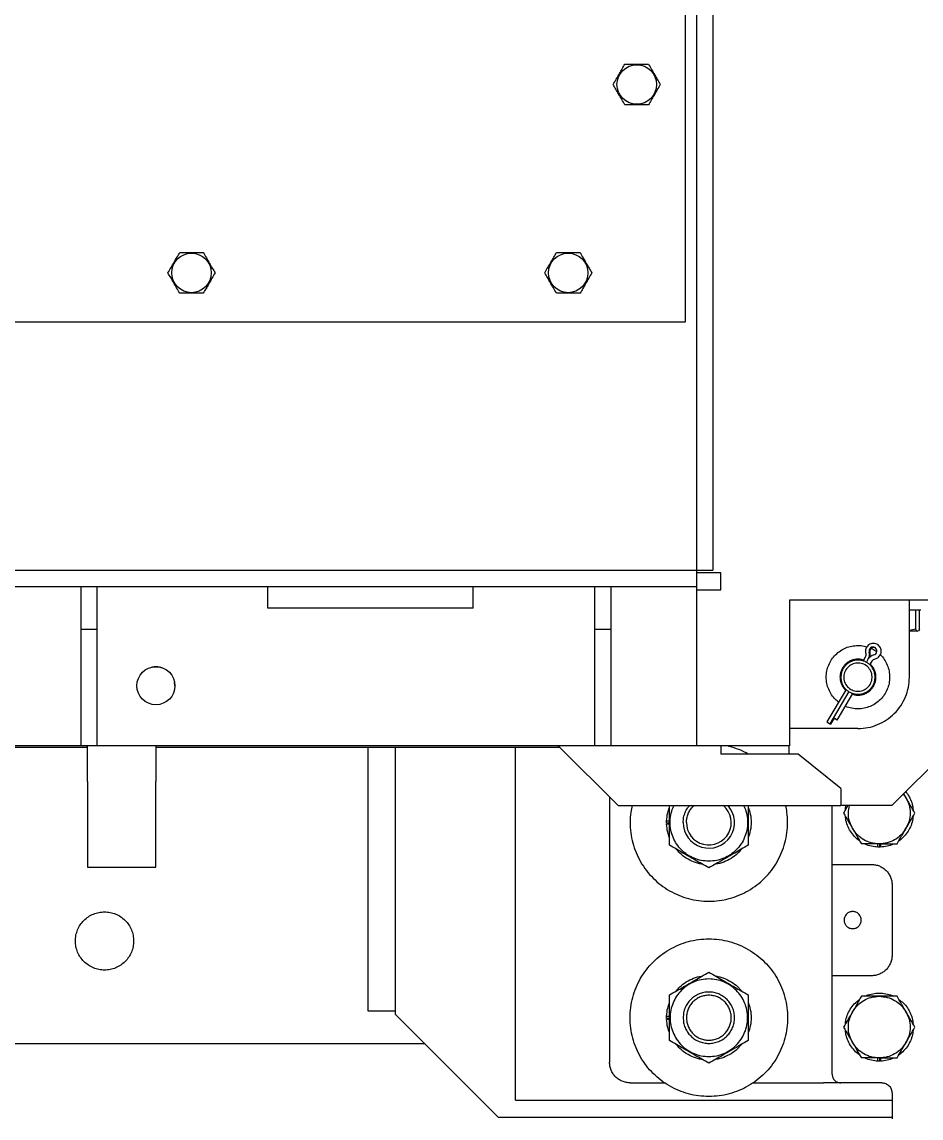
# Model space of a CAD drawing. Header units: millimetres. Extents: x 1293 to 41893, y 1011 to 26911.
# Drawn here: x 11011.6 to 11361.6, y 13901.4 to 14328.1 of the extents above; entities that cross this region are included whole.
import ezdxf

# ---------------------------------------------------------------- set-up
doc = ezdxf.new("R2010")
doc.units = ezdxf.units.MM
doc.header["$LTSCALE"] = 50
doc.layers.add('MAQUINAS', color=11, linetype='Continuous')

msp = doc.modelspace()

# ---------------------------------------------------------------- linework, layer by layer
at = {"color": 7, "linetype": 'Continuous', "lineweight": 25}
for p, q in [((11274.2568163, 15161.0592064), (11274.2568163, 14046.3592064)), ((11280.6068163, 15092.7092064), (11280.6068163, 14114.7092064)), ((11269.923483, 14211.3758731), (11269.923483, 14996.0425398)), ((10885.2568163, 14211.3758731), (11269.923483, 14211.3758731)), ((10510.923483, 14114.7092064), (11280.6068163, 14114.7092064)), ((10510.5315994, 14108.3592064), (11274.2568163, 14108.3592064)), ((11034.573483, 14046.3592064), (11034.573483, 14108.3592064)), ((11040.923483, 14046.3592064), (11040.923483, 14108.3592064)), ((11107.273483, 14099.8925398), (11107.273483, 14108.3592064)), ((11187.273483, 14099.8925398), (11187.273483, 14108.3592064)), ((11234.573483, 14046.3592064), (11234.573483, 14108.3592064)), ((11240.923483, 14046.3592064), (11240.923483, 14108.3592064)), ((11187.273483, 14099.8925398), (11107.273483, 14099.8925398)), ((11034.573483, 14091.6925398), (11040.923483, 14091.6925398)), ((11234.573483, 14091.6925398), (11240.923483, 14091.6925398)), ((11274.2568163, 14046.3592064), (10787.3768163, 14046.3592064))]:
    msp.add_line(p, q, dxfattribs=at)
for centre, radius in [((11250.923483, 14303.7092064), 7.6922355), ((11077.5901497, 14230.3758731), 7.6922355), ((11224.2568163, 14230.3758731), 7.6922355), ((11063.7268163, 14069.6925398), 7.4083333)]:
    msp.add_circle(centre, radius, dxfattribs=at)
for points, knots in [([(11241.7580475, 14303.7092064), (11242.1557989, 14304.3981322), (11242.9599272, 14305.7909232), (11244.1513422, 14307.8545144), (11245.290247, 14309.8271554), (11245.9884599, 14311.0364956), (11246.3407652, 14311.6467064)], [0, 0, 0, 0, 0.26460741893, 0.53495290009, 0.765345785, 1, 1, 1, 1]), ([(11246.3407652, 14311.6467064), (11247.4413417, 14311.6467064), (11249.2950524, 14311.6467064), (11252.007834, 14311.6467064), (11253.9607522, 14311.6467064), (11255.1162426, 14311.6467064), (11255.5062008, 14311.6467064)], [0, 0, 0, 0, 0.36429153448, 0.61357941431, 0.86958966661, 1, 1, 1, 1]), ([(11255.5062008, 14311.6467064), (11255.9039522, 14310.9577807), (11256.7080805, 14309.5649897), (11257.8994954, 14307.5013985), (11259.0384002, 14305.5287575), (11259.7366131, 14304.3194173), (11260.0889185, 14303.7092064)], [0, 0, 0, 0, 0.26460741893, 0.53495290009, 0.765345785, 1, 1, 1, 1]), ([(11246.3407652, 14295.7717064), (11245.9430138, 14296.4606322), (11245.1388855, 14297.8534232), (11243.9474706, 14299.9170144), (11242.8085658, 14301.8896554), (11242.1103529, 14303.0989956), (11241.7580475, 14303.7092064)], [0, 0, 0, 0, 0.26460741893, 0.53495290009, 0.765345785, 1, 1, 1, 1]), ([(11260.0889185, 14303.7092064), (11259.6911671, 14303.0202807), (11258.8870388, 14301.6274897), (11257.6956238, 14299.5638985), (11256.556719, 14297.5912575), (11255.8585061, 14296.3819173), (11255.5062008, 14295.7717064)], [0, 0, 0, 0, 0.2646074189, 0.5349529001, 0.765345785, 1, 1, 1, 1]), ([(11255.5062008, 14295.7717064), (11255.1162362, 14295.7717064), (11253.9799059, 14295.7717064), (11252.0281012, 14295.7717064), (11249.3144084, 14295.7717064), (11247.4413387, 14295.7717064), (11246.3407652, 14295.7717064)], [0, 0, 0, 0, 0.1304108673, 0.3800085011, 0.635706974, 1, 1, 1, 1]), ([(11068.4247141, 14230.3758731), (11068.8224656, 14231.0647989), (11069.6265939, 14232.4575899), (11070.8180088, 14234.5211811), (11071.9569136, 14236.4938221), (11072.6551265, 14237.7031623), (11073.0074319, 14238.3133731)], [0, 0, 0, 0, 0.2646074189, 0.5349529001, 0.765345785, 1, 1, 1, 1]), ([(11073.0074319, 14238.3133731), (11074.1080084, 14238.3133731), (11075.961719, 14238.3133731), (11078.6745007, 14238.3133731), (11080.6274189, 14238.3133731), (11081.7829092, 14238.3133731), (11082.1728674, 14238.3133731)], [0, 0, 0, 0, 0.3642915345, 0.6135794143, 0.8695896666, 1, 1, 1, 1]), ([(11082.1728674, 14238.3133731), (11082.5706189, 14237.6244474), (11083.3747471, 14236.2316564), (11084.5661621, 14234.1680651), (11085.7050669, 14232.1954241), (11086.4032798, 14230.9860839), (11086.7555852, 14230.3758731)], [0, 0, 0, 0, 0.2646074189, 0.5349529001, 0.765345785, 1, 1, 1, 1]), ([(11215.0913808, 14230.3758731), (11215.4891323, 14231.0647989), (11216.2932605, 14232.4575899), (11217.4846755, 14234.5211811), (11218.6235803, 14236.4938221), (11219.3217932, 14237.7031623), (11219.6740986, 14238.3133731)], [0, 0, 0, 0, 0.26460741893, 0.53495290009, 0.765345785, 1, 1, 1, 1]), ([(11219.6740986, 14238.3133731), (11220.7746751, 14238.3133731), (11222.6283857, 14238.3133731), (11225.3411673, 14238.3133731), (11227.2940856, 14238.3133731), (11228.4495759, 14238.3133731), (11228.8395341, 14238.3133731)], [0, 0, 0, 0, 0.36429153448, 0.61357941431, 0.86958966661, 1, 1, 1, 1]), ([(11228.8395341, 14238.3133731), (11229.2372856, 14237.6244474), (11230.0414138, 14236.2316564), (11231.2328288, 14234.1680651), (11232.3717336, 14232.1954241), (11233.0699465, 14230.9860839), (11233.4222519, 14230.3758731)], [0, 0, 0, 0, 0.26460741893, 0.53495290009, 0.765345785, 1, 1, 1, 1]), ([(11073.0074319, 14222.4383731), (11072.6096804, 14223.1272989), (11071.8055522, 14224.5200899), (11070.6141372, 14226.5836811), (11069.4752324, 14228.5563221), (11068.7770195, 14229.7656623), (11068.4247141, 14230.3758731)], [0, 0, 0, 0, 0.26460741893, 0.53495290009, 0.765345785, 1, 1, 1, 1]), ([(11086.7555852, 14230.3758731), (11086.3578337, 14229.6869474), (11085.5537055, 14228.2941564), (11084.3622905, 14226.2305651), (11083.2233857, 14224.2579241), (11082.5251728, 14223.0485839), (11082.1728674, 14222.4383731)], [0, 0, 0, 0, 0.2646074189, 0.5349529001, 0.765345785, 1, 1, 1, 1]), ([(11219.6740986, 14222.4383731), (11219.2763471, 14223.1272989), (11218.4722188, 14224.5200899), (11217.2808039, 14226.5836811), (11216.1418991, 14228.5563221), (11215.4436862, 14229.7656623), (11215.0913808, 14230.3758731)], [0, 0, 0, 0, 0.2646074189, 0.5349529001, 0.765345785, 1, 1, 1, 1]), ([(11233.4222519, 14230.3758731), (11233.0245004, 14229.6869474), (11232.2203721, 14228.2941564), (11231.0289572, 14226.2305651), (11229.8900524, 14224.2579241), (11229.1918395, 14223.0485839), (11228.8395341, 14222.4383731)], [0, 0, 0, 0, 0.26460741893, 0.53495290009, 0.765345785, 1, 1, 1, 1]), ([(11082.1728674, 14222.4383731), (11081.7829029, 14222.4383731), (11080.6465725, 14222.4383731), (11078.6947679, 14222.4383731), (11075.981075, 14222.4383731), (11074.1080054, 14222.4383731), (11073.0074319, 14222.4383731)], [0, 0, 0, 0, 0.1304108673, 0.3800085011, 0.635706974, 1, 1, 1, 1]), ([(11228.8395341, 14222.4383731), (11228.4495696, 14222.4383731), (11227.3132392, 14222.4383731), (11225.3614345, 14222.4383731), (11222.6477417, 14222.4383731), (11220.7746721, 14222.4383731), (11219.6740986, 14222.4383731)], [0, 0, 0, 0, 0.13041086731, 0.3800085011, 0.63570697405, 1, 1, 1, 1])]:
    msp.add_open_spline(points, degree=3, knots=knots, dxfattribs=at)
at = {"layer": 'MAQUINAS', "linetype": 'Continuous', "lineweight": 25}
for p, q in [((11283.7268163, 14113.7092064), (11274.2568163, 14113.7092064)), ((11283.7268163, 14107.0425398), (11283.7268163, 14113.7092064)), ((11274.2568163, 14107.0425398), (11283.7268163, 14107.0425398)), ((11510.8968592, 14103.0425398), (11310.3935066, 14103.0425398)), ((11310.3935066, 14103.0425398), (11310.3935066, 14046.3758731)), ((11357.0601733, 14073.0425398), (11357.0601733, 14103.0425398)), ((11357.0601733, 14099.2158731), (11359.5436032, 14099.2158731)), ((11359.5436032, 14091.7757038), (11359.5436032, 14099.2158731)), ((11361.0682926, 14091.7757038), (11361.0682926, 14099.2158731)), ((11359.5436032, 14091.7757038), (11357.0601733, 14091.1739372)), ((11361.0682926, 14091.7757038), (11360.6662199, 14091.0935873)), ((11360.4818329, 14090.9855734), (11360.3059479, 14090.8825398)), ((11360.3935066, 14090.8825398), (11360.5043662, 14090.9465446)), ((11339.8908479, 14080.8238961), (11339.0396778, 14079.3881887)), ((11341.0755497, 14080.1215366), (11340.3178694, 14078.8435228)), ((11341.6775985, 14077.8242773), (11342.5287685, 14079.2599847)), ((11071.0601497, 14069.7092064), (11070.9333019, 14070.9971136)), ((11332.4427217, 14068.2608023), (11324.9316951, 14055.5916114)), ((11333.5339336, 14067.4007491), (11326.1163968, 14054.8892519)), ((11328.9295387, 14056.321544), (11335.0806424, 14066.6968908)), ((11324.9316951, 14055.5916114), (11326.3849139, 14054.7300595)), ((11327.7448369, 14057.0239035), (11326.3849139, 14054.7300595)), ((11328.9295387, 14056.321544), (11327.4763198, 14057.1830959)), ((11337.0601733, 14053.0425398), (11310.3935066, 14053.0425398)), ((11037.0601497, 14045.7092064), (10977.0601562, 14045.7092064)), ((11037.0601497, 14032.3758731), (11037.0601497, 14046.3758731)), ((11063.7268163, 14046.3758731), (11063.7268163, 14032.3758731)), ((11221.0601497, 14045.7092064), (11063.7268163, 14045.7092064)), ((11146.3934895, 13943.0425398), (11146.3934895, 14045.7092064)), ((11157.0601562, 13941.7092064), (11157.0601562, 14045.7092064)), ((11203.7268228, 13908.3758731), (11203.7268228, 14045.7092064)), ((11243.7268163, 14023.0425398), (11220.393483, 14046.3758731)), ((11310.3935066, 14046.3758731), (11274.3722931, 14046.3758731)), ((11283.7268163, 14046.3758731), (11283.7268163, 14043.0425398)), ((11310.2511668, 14043.0425398), (11310.2511668, 14046.3758731)), ((11373.5845001, 14046.3758731), (11350.2511668, 14023.0425398)), ((11313.7267341, 14043.0425398), (11283.7268163, 14043.0425398)), ((11330.393483, 14029.7092064), (11313.7267341, 14043.0425398)), ((11330.393483, 14029.7092064), (11330.393483, 14023.0425398)), ((11240.3388204, 14026.4305357), (11240.3388204, 13923.1569693)), ((11354.7040747, 14027.4954477), (11355.7311252, 14026.1569693)), ((11355.7311252, 14026.1569693), (11354.8652816, 14027.6566546)), ((11243.7268163, 14023.0425398), (11330.393483, 14023.0425398)), ((11327.0054871, 14000.1569693), (11327.0054871, 14023.0425398)), ((11350.2511668, 14023.0425398), (11330.6268163, 14023.0425398)), ((11333.1483988, 14023.0425398), (11331.4824139, 14020.1569693)), ((11262.5541767, 14016.232299), (11262.5641558, 14017.118636)), ((11263.6721578, 14016.232299), (11262.5541767, 14016.232299)), ((11262.5641558, 14017.118636), (11263.8890188, 14017.118636)), ((11263.8890188, 14015.8619693), (11262.5641558, 14015.8619693)), ((11344.8438204, 14006.9028761), (11344.8438204, 14008.1569693)), ((11345.5420752, 14006.8951934), (11344.8438204, 14006.9028761)), ((11345.5420752, 14006.8951934), (11345.5420752, 14008.1569693)), ((11345.5420752, 14007.8253109), (11345.8338204, 14007.8418681)), ((11345.8338204, 14008.1569693), (11345.8338204, 14006.9028761)), ((11037.0601497, 13999.0425398), (11063.7268163, 13999.0425398)), ((11333.6721537, 14000.1569693), (11342.3388204, 14000.1569693)), ((11327.0054871, 13964.823636), (11327.0054871, 13992.1569693)), ((11350.3388204, 13992.1569693), (11350.3388204, 13964.823636)), ((11327.0054871, 13918.4903026), (11327.0054871, 13956.823636)), ((11342.3388204, 13956.823636), (11333.6721537, 13956.823636)), ((11157.0601562, 13943.0425398), (11146.3934895, 13943.0425398)), ((11197.0601562, 13901.7092064), (11157.0601562, 13941.7092064)), ((11262.5541767, 13940.232299), (11262.5641558, 13941.118636)), ((11263.6721578, 13940.232299), (11262.5541767, 13940.232299)), ((11262.5641558, 13941.118636), (11263.8890188, 13941.118636)), ((11263.8890188, 13939.8619693), (11262.5641558, 13939.8619693)), ((11168.3934895, 13930.3758731), (10977.0601562, 13930.3758731)), ((11344.8438204, 13923.5695428), (11344.8438204, 13924.823636)), ((11345.5420752, 13923.5618601), (11344.8438204, 13923.5695428)), ((11345.5420752, 13923.5618601), (11345.5420752, 13924.823636)), ((11345.5420752, 13924.4919776), (11345.8338204, 13924.5085348)), ((11345.8338204, 13924.823636), (11345.8338204, 13923.5695428)), ((11248.3388204, 13915.1569693), (11261.8391423, 13915.1569693)), ((11296.1718318, 13915.1569693), (11323.6721537, 13915.1569693)), ((11346.3388204, 13915.1569693), (11330.3388204, 13915.1569693)), ((11203.7268228, 13908.3758731), (11350.3934895, 13908.3758731)), ((11350.3388204, 13911.1569693), (11350.3388204, 13901.1569693)), ((11350.3388204, 13901.7092064), (11197.0601562, 13901.7092064))]:
    msp.add_line(p, q, dxfattribs=at)
for centre, radius, start, end in [((11342.9108837, 14083.2172781), 1.5287184, 283.076755148, 195.599432885), ((11343.1863836, 14083.0546705), 1.5345343, 65.466689555, 195.40650386), ((11338.0932259, 14081.8915606), 3.4680312, 329.310657134, 15.291596681), ((11344.0595672, 14078.3543696), 3.4680312, 103.384591351, 149.365530899), ((11338.3674228, 14081.7326743), 3.462472, 346.631609697, 15.311499258), ((11278.9909759, 14016.4630248), 9.9855261, 179.843482745, 41.216429945), ((11278.9945089, 14016.463982), 8.7260615, 179.827177268, 48.929146739)]:
    msp.add_arc(centre, radius, start, end, dxfattribs=at)
for points, knots in [([(11359.8568332, 14099.2158731), (11360.2255666, 14099.2158731), (11361.0467503, 14099.2158731), (11361.610897, 14099.2158731), (11361.5816471, 14099.2158731), (11361.5712032, 14099.2158731)], [0, 0, 0, 0, 0.3438226913, 0.7657064074, 1, 1, 1, 1]), ([(11360.3059479, 14090.8825398), (11360.1852606, 14090.9227407), (11359.9269561, 14091.0087817), (11359.6768516, 14091.5091318), (11359.5436032, 14091.7757038)], [0, 0, 0, 0, 0.4672290805, 1, 1, 1, 1]), ([(11360.3059479, 14090.8825398), (11360.1216257, 14090.8825398), (11359.7529813, 14090.8825398), (11358.5806398, 14090.8825398), (11357.4983339, 14090.8825398), (11357.0601733, 14090.8825398)], [0, 0, 0, 0, 0.3731037057, 0.7462074114, 1, 1, 1, 1]), ([(11329.5286047, 14063.3454284), (11329.1207223, 14063.658408), (11328.0719262, 14064.4631786), (11326.7468611, 14066.1558774), (11325.5901757, 14068.2897966), (11324.8863906, 14070.621601), (11324.647191, 14073.0423541), (11324.8858852, 14075.4642211), (11325.5921974, 14077.792684), (11326.7392799, 14079.9388555), (11328.2829718, 14081.8193298), (11330.1639711, 14083.3649658), (11332.3099864, 14084.5047971), (11334.6385491, 14085.2381698), (11336.2529652, 14085.329972), (11337.0601733, 14085.3758731)], [0, 0, 0, 0, 0.0503630403, 0.1294994536, 0.2086358669, 0.2877722803, 0.3669086936, 0.4460451069, 0.5251815202, 0.6043179335, 0.6834543468, 0.7625907601, 0.8417271734, 0.9208635867, 1, 1, 1, 1]), ([(11337.0601733, 14085.3758731), (11337.8728734, 14085.3504814), (11339.047543, 14085.3137804), (11340.1553881, 14084.9411299), (11340.496766, 14084.8262993)], [0, 0, 0, 0, 0.6918542067, 1, 1, 1, 1]), ([(11346.1064499, 14083.1316417), (11346.0963315, 14083.3268628), (11346.0723221, 14083.7900905), (11345.8322572, 14084.4921496), (11345.3892678, 14085.1706994), (11344.7815821, 14085.7095784), (11344.0559119, 14086.0713603), (11343.261163, 14086.2316247), (11342.4520909, 14086.1797528), (11341.683907, 14085.9195436), (11341.0085982, 14085.4686017), (11340.4737917, 14084.85795), (11340.1110483, 14084.1274302), (11339.9656724, 14083.3333774), (11339.971586, 14082.7105173), (11340.0891435, 14082.3929764), (11340.1134667, 14082.3272757)], [0, 0, 0, 0, 0.056072804, 0.1330515742, 0.2101032921, 0.287096731, 0.3640322625, 0.4409250186, 0.5177987687, 0.5946870533, 0.6716192099, 0.7486126388, 0.8256684086, 0.9027690808, 0.9798824727, 1, 1, 1, 1]), ([(11342.1917966, 14084.2169098), (11342.7921916, 14083.9506801), (11343.5817788, 14083.6005581), (11344.2316629, 14083.0413557), (11344.3873809, 14082.9073658)], [0, 0, 0, 0, 0.760391095, 1, 1, 1, 1]), ([(11337.0601733, 14080.0425398), (11336.6020282, 14080.0164878), (11335.6857379, 14079.9643839), (11334.3641212, 14079.5481453), (11333.1461128, 14078.9012142), (11332.0785178, 14078.0239605), (11331.2023712, 14076.9566674), (11330.5513135, 14075.7385583), (11330.1504742, 14074.4170423), (11330.0148479, 14073.0423049), (11330.1511742, 14071.668977), (11330.5485136, 14070.3432323), (11331.2128711, 14069.1406283), (11331.8044875, 14068.3352306), (11332.2142634, 14068.0065907), (11332.2669564, 14067.964331)], [0, 0, 0, 0, 0.0823210239, 0.1646420478, 0.2469630717, 0.3292840956, 0.4116051195, 0.4939261433, 0.5762471672, 0.6585681911, 0.740889215, 0.8232102389, 0.9055312628, 0.9878522867, 1, 1, 1, 1]), ([(11345.7583883, 14081.7822092), (11345.765985, 14081.7759884), (11346.3971525, 14081.259136), (11347.3573879, 14079.9117143), (11348.5344843, 14077.7999687), (11349.2328003, 14075.4622236), (11349.4734652, 14073.0430595), (11349.2343788, 14070.620777), (11348.5281701, 14068.2923875), (11347.381066, 14066.1463377), (11345.8373572, 14064.265303), (11343.956447, 14062.7217871), (11341.810092, 14061.574036), (11339.4827989, 14060.8702222), (11337.0564362, 14060.622203), (11334.652496, 14060.8962044), (11332.9841974, 14061.2960445), (11332.2120944, 14061.7160113), (11332.148271, 14061.7507265)], [0, 0, 0, 0, 0.0008638728, 0.0717743265, 0.1426847801, 0.2135952338, 0.2845056875, 0.3554161411, 0.4263265948, 0.4972370485, 0.5681475022, 0.6390579558, 0.7099684095, 0.7808788632, 0.8517893168, 0.9226997705, 0.9936102242, 1, 1, 1, 1]), ([(11339.2073242, 14079.6709656), (11338.9487602, 14079.7597535), (11338.2557423, 14079.9977276), (11337.5208674, 14080.0252721), (11337.0601733, 14080.0425398)], [0, 0, 0, 0, 0.3730986316, 1, 1, 1, 1]), ([(11340.0939566, 14082.3212185), (11340.112425, 14082.241117), (11340.1780516, 14081.9564801), (11340.1692606, 14081.4242978), (11339.9851437, 14081.0272466), (11339.8908479, 14080.8238961)], [0, 0, 0, 0, 0.1604076877, 0.5700011364, 1, 1, 1, 1]), ([(11342.5287685, 14079.2599847), (11342.5739111, 14079.3295115), (11342.7337266, 14079.575653), (11343.1232321, 14079.9404677), (11343.5337658, 14080.0832349), (11343.7449743, 14080.1566847)], [0, 0, 0, 0, 0.1604643117, 0.5680815272, 1, 1, 1, 1]), ([(11343.7442963, 14080.1659701), (11343.9770513, 14080.2346393), (11344.4676737, 14080.3793865), (11345.1116398, 14080.8382168), (11345.6408069, 14081.4521489), (11345.9831979, 14082.1742898), (11346.0975811, 14082.7541515), (11346.105, 14083.069928), (11346.1064499, 14083.1316417)], [0, 0, 0, 0, 0.1774782011, 0.374104757, 0.5708890659, 0.7678317074, 0.9546262348, 1, 1, 1, 1]), ([(11066.113814, 14076.6115307), (11065.7975863, 14076.7199795), (11065.026467, 14076.9844312), (11063.7281112, 14077.0716775), (11062.5952928, 14077.0110886), (11061.984473, 14076.810865), (11061.8298398, 14076.760177)], [0, 0, 0, 0, 0.2291164001, 0.5586990093, 0.8882816185, 1, 1, 1, 1]), ([(11334.9129999, 14066.4141207), (11335.1714886, 14066.3267371), (11335.8642919, 14066.0925309), (11337.0624101, 14066.0045243), (11338.4340093, 14066.1308819), (11339.756386, 14066.5342049), (11340.9741908, 14067.1845967), (11342.0418404, 14068.0609231), (11342.9179723, 14069.1284646), (11343.5690339, 14070.3465072), (11343.9698722, 14071.6680411), (11344.1054988, 14073.0427737), (11343.9691725, 14074.4161029), (11343.571833, 14075.7418471), (11342.9074759, 14076.9444516), (11342.3158537, 14077.7498544), (11341.9060714, 14078.0784987), (11341.8533724, 14078.1207632)], [0, 0, 0, 0, 0.0433075263, 0.1160731861, 0.1888388459, 0.2616045057, 0.3343701655, 0.4071358253, 0.4799014851, 0.5526671449, 0.6254328048, 0.6981984646, 0.7709641244, 0.8437297842, 0.916495444, 0.9892611038, 1, 1, 1, 1]), ([(11294.3476133, 14043.0425398), (11294.3446826, 14043.0444987), (11293.2300807, 14043.7895171), (11290.7472465, 14044.8445567), (11287.8210197, 14045.9732313), (11286.0601489, 14046.2947946), (11285.6161653, 14046.3758731)], [0, 0, 0, 0, 0.0011267177, 0.4285168718, 0.8559070259, 1, 1, 1, 1]), ([(11355.6336215, 14028.4249945), (11355.8558042, 14028.1727578), (11356.6452362, 14027.276542), (11357.568032, 14025.4226599), (11358.3274723, 14023.2958547), (11358.4421487, 14021.9126745), (11358.4858424, 14021.3856593)], [0, 0, 0, 0, 0.1302472542, 0.4627783311, 0.795309408, 1, 1, 1, 1]), ([(11359.1952269, 14020.1569693), (11358.6001947, 14021.1875952), (11357.4639586, 14023.1556138), (11356.2902011, 14025.1886215), (11355.7311252, 14026.1569693)], [0, 0, 0, 0, 0.523687075, 1, 1, 1, 1]), ([(11249.1082919, 14023.0425398), (11248.920338, 14022.1957525), (11248.4423317, 14020.0421939), (11248.2640309, 14016.4875809), (11248.5107656, 14012.4767812), (11249.2999746, 14008.5302909), (11250.5919063, 14004.7211668), (11252.3714885, 14001.1131063), (11254.6063876, 13997.7682239), (11257.2588688, 13994.743711), (11260.283412, 13992.0911002), (11263.6283028, 13989.8566896), (11267.2362994, 13988.0752831), (11271.0456706, 13986.7901598), (11274.9912363, 13985.9755414), (11277.6674035, 13985.8742711), (11279.0054871, 13985.823636)], [0, 0, 0, 0, 0.047479455, 0.1207502661, 0.1940210773, 0.2672918885, 0.3405626996, 0.4138335108, 0.4871043219, 0.5603751331, 0.6336459442, 0.7069167554, 0.7801875665, 0.8534583777, 0.9267291888, 1, 1, 1, 1]), ([(11262.5641558, 14017.118636), (11262.6469623, 14018.1853183), (11262.7843303, 14019.9548385), (11263.4197859, 14021.6065992), (11263.6721832, 14022.2626641)], [0, 0, 0, 0, 0.6028087689, 1, 1, 1, 1]), ([(11263.6721537, 14007.6375985), (11263.6721537, 14008.6892586), (11263.6721537, 14010.6901439), (11263.6721537, 14013.6568926), (11263.6721537, 14016.4907886), (11263.6721537, 14019.3211363), (11263.6721537, 14021.4404849), (11263.6721537, 14022.6093032), (11263.6721537, 14022.8262962)], [0, 0, 0, 0, 0.2122036347, 0.403737969, 0.584274096, 0.7647906535, 0.9563329963, 1, 1, 1, 1]), ([(11279.0054871, 14001.4069693), (11278.0182936, 14001.463105), (11276.0439066, 14001.5753764), (11273.1961346, 14002.4722728), (11270.5716267, 14003.8662504), (11268.2711749, 14005.7565413), (11266.3834324, 14008.0562362), (11264.9800179, 14010.6812234), (11264.1183208, 14013.5278355), (11263.8185536, 14016.4935764), (11264.1403873, 14019.4396749), (11264.7162203, 14021.6664313), (11265.3429576, 14022.784977), (11265.4872738, 14023.0425398)], [0, 0, 0, 0, 0.0970953944, 0.1941907888, 0.2912861832, 0.3883815776, 0.485476972, 0.5825723663, 0.6796677607, 0.7767631551, 0.8738585495, 0.9709539439, 1, 1, 1, 1]), ([(11269.0054871, 14016.4903026), (11269.0421006, 14017.1453067), (11269.1153277, 14018.4553148), (11269.7190076, 14020.3356732), (11270.5072442, 14021.902908), (11271.2241938, 14022.7188391), (11271.5086259, 14023.0425398)], [0, 0, 0, 0, 0.2734018209, 0.5468036417, 0.8202054626, 1, 1, 1, 1]), ([(11270.2684871, 14016.4903026), (11270.3012082, 14017.0618897), (11270.3666505, 14018.2050638), (11270.8831072, 14019.8582828), (11271.7022303, 14021.3646516), (11272.5238472, 14022.4465114), (11273.1285855, 14022.920984), (11273.2835142, 14023.0425398)], [0, 0, 0, 0, 0.23017969508, 0.46035939017, 0.69053908525, 0.92071878033, 1, 1, 1, 1]), ([(11292.5237003, 14023.0425398), (11292.6680165, 14022.784977), (11293.2947538, 14021.6664313), (11293.8705868, 14019.4396749), (11294.1924206, 14016.4935764), (11293.8926534, 14013.5278355), (11293.0309563, 14010.6812234), (11291.6275417, 14008.0562362), (11289.7397992, 14005.7565413), (11287.4393474, 14003.8662504), (11284.8148395, 14002.4722728), (11281.9670675, 14001.5753764), (11279.9926805, 14001.463105), (11279.0054871, 14001.4069693)], [0, 0, 0, 0, 0.0290460561, 0.1261414505, 0.2232368449, 0.3203322393, 0.4174276337, 0.514523028, 0.6116184224, 0.7087138168, 0.8058092112, 0.9029046056, 1, 1, 1, 1]), ([(11279.0054871, 13985.823636), (11280.3435706, 13985.8742711), (11283.0197378, 13985.9755414), (11286.9653035, 13986.7901598), (11290.7746748, 13988.0752831), (11294.3826714, 13989.8566896), (11297.7275621, 13992.0911002), (11300.7521054, 13994.743711), (11303.4045865, 13997.7682239), (11305.6394856, 14001.1131063), (11307.4190678, 14004.7211668), (11308.7109995, 14008.5302909), (11309.5002085, 14012.4767812), (11309.7469433, 14016.4875809), (11309.5686424, 14020.0421939), (11309.0906361, 14022.1957525), (11308.9026822, 14023.0425398)], [0, 0, 0, 0, 0.0732708112, 0.1465416223, 0.2198124335, 0.2930832446, 0.3663540558, 0.4396248669, 0.5128956781, 0.5861664892, 0.6594373004, 0.7327081115, 0.8059789227, 0.8792497339, 0.952520545, 1, 1, 1, 1]), ([(11294.3387913, 14022.3717103), (11294.6454854, 14021.4766352), (11295.297618, 14019.573411), (11295.5442102, 14016.4903026), (11295.2976181, 14013.4071949), (11294.6454858, 14011.5039714), (11294.3387919, 14010.6088969)], [0, 0, 0, 0, 0.2351471172, 0.5000000875, 0.7648530578, 1, 1, 1, 1]), ([(11294.3388204, 14023.0425398), (11294.3388204, 14022.7537513), (11294.3388204, 14021.5135503), (11294.3388204, 14019.3216247), (11294.3388204, 14016.490903), (11294.3388204, 14013.6570787), (11294.3388204, 14010.6902869), (11294.3388204, 14008.6893121), (11294.3388204, 14007.6375985)], [0, 0, 0, 0, 0.0573077271, 0.2461078078, 0.4240666866, 0.6020062751, 0.7908142501, 1, 1, 1, 1]), ([(11331.4824139, 14020.1569693), (11332.0774461, 14019.1263434), (11333.2136822, 14017.1583248), (11334.3874397, 14015.1253171), (11334.9465156, 14014.1569693)], [0, 0, 0, 0, 0.523687075, 1, 1, 1, 1]), ([(11332.1917984, 14021.3856593), (11332.2054262, 14021.9195069), (11332.2198314, 14022.4838078), (11332.3925067, 14023.0139308), (11332.4018254, 14023.0425398)], [0, 0, 0, 0, 0.946033377, 1, 1, 1, 1]), ([(11334.9465156, 14014.1569693), (11334.495414, 14015.1028329), (11333.5932107, 14016.9945602), (11333.1769819, 14020.0965309), (11333.5426165, 14022.0849026), (11333.718713, 14023.0425398)], [0, 0, 0, 0, 0.34140385265, 0.68280770531, 1, 1, 1, 1]), ([(11355.7311252, 14014.1569693), (11356.2902011, 14015.1253171), (11357.4639586, 14017.1583248), (11358.6001947, 14019.1263434), (11359.1952269, 14020.1569693)], [0, 0, 0, 0, 0.476312925, 1, 1, 1, 1]), ([(11263.6721839, 14010.7179394), (11263.4197862, 14011.3740048), (11262.7843304, 14013.0257662), (11262.6469624, 14014.795287), (11262.5641558, 14015.8619693)], [0, 0, 0, 0, 0.3971914521, 1, 1, 1, 1]), ([(11337.7565862, 14009.2897842), (11337.7173024, 14009.3121708), (11336.9337357, 14009.7587004), (11335.660538, 14011.0172304), (11334.0447945, 14013.0206555), (11332.9121001, 14015.3422086), (11332.2781725, 14017.3442639), (11332.2132558, 14018.5627724), (11332.193985, 14018.9244921)], [0, 0, 0, 0, 0.0117946613, 0.2352602735, 0.4587258856, 0.6821914978, 0.9056571099, 1, 1, 1, 1]), ([(11358.4836558, 14018.9244921), (11358.464385, 14018.5627724), (11358.3994683, 14017.3442639), (11357.7655407, 14015.3422086), (11356.6328463, 14013.0206555), (11355.0171028, 14011.0172304), (11353.743905, 14009.7587004), (11352.9603384, 14009.3121708), (11352.9210546, 14009.2897842)], [0, 0, 0, 0, 0.0943428901, 0.3178085022, 0.5412741144, 0.7647397265, 0.9882053387, 1, 1, 1, 1]), ([(11334.9465156, 14014.1569693), (11335.5055914, 14013.1886215), (11336.6793489, 14011.1556138), (11337.815585, 14009.1875952), (11338.4106172, 14008.1569693)], [0, 0, 0, 0, 0.476312925, 1, 1, 1, 1]), ([(11352.2670236, 14008.1569693), (11352.8620558, 14009.1875952), (11353.9982919, 14011.1556138), (11355.1720494, 14013.1886215), (11355.7311252, 14014.1569693)], [0, 0, 0, 0, 0.52368707497, 1, 1, 1, 1]), ([(11279.0054871, 13998.7848944), (11278.094737, 13999.3107162), (11276.3619467, 14000.3111431), (11273.7924814, 14001.7946246), (11271.3389068, 14003.2111966), (11268.8852996, 14004.6277873), (11266.3158239, 14006.1112748), (11264.5829522, 14007.1117488), (11263.6721537, 14007.6375985)], [0, 0, 0, 0, 0.1815959575, 0.3455038983, 0.4999999835, 0.6544793217, 0.818394116, 1, 1, 1, 1]), ([(11294.3388204, 14007.6375985), (11293.4280703, 14007.1117767), (11291.6952801, 14006.1113498), (11289.1258148, 14004.6278683), (11286.6722401, 14003.2112963), (11284.218633, 14001.7947056), (11281.6491573, 14000.3112181), (11279.9162855, 13999.3107441), (11279.0054871, 13998.7848944)], [0, 0, 0, 0, 0.1815959575, 0.3455038982, 0.4999999835, 0.6544793218, 0.8183941161, 1, 1, 1, 1]), ([(11345.3388204, 14008.1569693), (11344.2206687, 14008.1569693), (11341.8731536, 14008.1569693), (11339.6006815, 14008.1569693), (11338.4106172, 14008.1569693)], [0, 0, 0, 0, 0.476312925, 1, 1, 1, 1]), ([(11344.8438204, 14006.9028761), (11343.9934547, 14006.9919606), (11342.2927232, 14007.1701295), (11340.5585086, 14007.67116), (11339.7712747, 14008.1295888), (11339.7242557, 14008.1569693)], [0, 0, 0, 0, 0.4846086665, 0.969217333, 1, 1, 1, 1]), ([(11345.3388204, 14008.1569693), (11346.4569721, 14008.1569693), (11348.8044872, 14008.1569693), (11351.0769593, 14008.1569693), (11352.2670236, 14008.1569693)], [0, 0, 0, 0, 0.476312925, 1, 1, 1, 1]), ([(11350.9533851, 14008.1569693), (11350.9063661, 14008.1295888), (11350.1191322, 14007.67116), (11348.3849176, 14007.1701295), (11346.6841861, 14006.9919606), (11345.8338204, 14006.9028761)], [0, 0, 0, 0, 0.030782667, 0.5153913335, 1, 1, 1, 1]), ([(11276.4427571, 14000.2644872), (11276.3427571, 14000.2715401), (11275.1828488, 14000.3533467), (11273.037363, 14001.0843105), (11270.1823269, 14002.486087), (11267.8936395, 14004.1953083), (11266.7809084, 14005.5581017), (11266.3412017, 14006.0966229)], [0, 0, 0, 0, 0.0251749993, 0.2920069482, 0.558838897, 0.8256708459, 1, 1, 1, 1]), ([(11291.653629, 14006.0873025), (11291.3618399, 14005.7058411), (11290.4237695, 14004.4794841), (11288.3516663, 14002.8402919), (11285.5606393, 14001.312244), (11283.2660647, 14000.471203), (11281.9289936, 14000.3392291), (11281.6499723, 14000.3116886)], [0, 0, 0, 0, 0.1215248373, 0.390689199, 0.6598535606, 0.9290179222, 1, 1, 1, 1]), ([(11263.6721537, 13949.3430068), (11264.5829038, 13949.8688286), (11266.3156941, 13950.8692555), (11268.8851594, 13952.352737), (11271.338734, 13953.7693089), (11273.7923412, 13955.1858997), (11276.3618169, 13956.6693872), (11278.0946886, 13957.6698611), (11279.0054871, 13958.1957109)], [0, 0, 0, 0, 0.1815959574, 0.3455038982, 0.4999999835, 0.6544793217, 0.818394116, 1, 1, 1, 1]), ([(11266.3412017, 13950.8839823), (11266.7809084, 13951.4225036), (11267.8936395, 13952.785297), (11270.1823269, 13954.4945183), (11273.037363, 13955.8962948), (11275.1828488, 13956.6272586), (11276.3427571, 13956.7090652), (11276.4427571, 13956.716118)], [0, 0, 0, 0, 0.1743291541, 0.441161103, 0.7079930518, 0.9748250007, 1, 1, 1, 1]), ([(11279.0054871, 13958.1957109), (11279.9162372, 13957.6698891), (11281.6490274, 13956.6694622), (11284.2184927, 13955.1859807), (11286.6720673, 13953.7694087), (11289.1256745, 13952.3528179), (11291.6951502, 13950.8693305), (11293.4280219, 13949.8688565), (11294.3388204, 13949.3430068)], [0, 0, 0, 0, 0.18159595742, 0.3455038982, 0.49999998353, 0.65447932171, 0.818394116, 1, 1, 1, 1]), ([(11281.6499723, 13956.6689166), (11281.9289936, 13956.6413762), (11283.2660647, 13956.5094022), (11285.5606393, 13955.6683613), (11288.3516663, 13954.1403133), (11290.4237695, 13952.5011211), (11291.3618399, 13951.2747641), (11291.653629, 13950.8933028)], [0, 0, 0, 0, 0.0709820778, 0.3401464394, 0.609310801, 0.8784751627, 1, 1, 1, 1]), ([(11263.6721537, 13931.6375985), (11263.6721537, 13932.6892421), (11263.6721537, 13934.690096), (11263.6721537, 13937.6570589), (11263.6721537, 13940.4902029), (11263.6721537, 13943.3233844), (11263.6721537, 13946.2903594), (11263.6721537, 13948.2913073), (11263.6721537, 13949.3430068)], [0, 0, 0, 0, 0.1815959575, 0.3455038983, 0.4999999835, 0.6544793218, 0.8183941161, 1, 1, 1, 1]), ([(11294.3388204, 13949.3430068), (11294.3388204, 13948.2913631), (11294.3388204, 13946.2905093), (11294.3388204, 13943.3235463), (11294.3388204, 13940.4904024), (11294.3388204, 13937.6572209), (11294.3388204, 13934.6902459), (11294.3388204, 13932.689298), (11294.3388204, 13931.6375985)], [0, 0, 0, 0, 0.1815959574, 0.3455038982, 0.4999999835, 0.6544793217, 0.818394116, 1, 1, 1, 1]), ([(11332.1917984, 13938.052326), (11332.2361594, 13938.5787729), (11332.3525872, 13939.9604619), (11333.0925377, 13942.1038623), (11334.3301151, 13944.3610919), (11335.8855142, 13946.2688658), (11337.1527694, 13947.2156404), (11337.7321531, 13947.6485018)], [0, 0, 0, 0, 0.1380833636, 0.3624073502, 0.5867313368, 0.8110553233, 1, 1, 1, 1]), ([(11338.4106172, 13948.823636), (11337.815585, 13947.79301), (11336.6793489, 13945.8249914), (11335.5055914, 13943.7919838), (11334.9465156, 13942.823636)], [0, 0, 0, 0, 0.523687075, 1, 1, 1, 1]), ([(11345.3388204, 13948.823636), (11344.2206687, 13948.823636), (11341.8731536, 13948.823636), (11339.6006815, 13948.823636), (11338.4106172, 13948.823636)], [0, 0, 0, 0, 0.476312925, 1, 1, 1, 1]), ([(11339.7942967, 13948.823636), (11339.968337, 13948.9189862), (11340.894288, 13949.4262804), (11342.7762044, 13949.8952899), (11345.3388204, 13950.182809), (11347.9014364, 13949.8952899), (11349.7833528, 13949.4262804), (11350.7093038, 13948.9189862), (11350.8833441, 13948.823636)], [0, 0, 0, 0, 0.0518637054, 0.2759318527, 0.5, 0.7240681473, 0.9481362946, 1, 1, 1, 1]), ([(11352.2670236, 13948.823636), (11351.0769593, 13948.823636), (11348.8044872, 13948.823636), (11346.4569721, 13948.823636), (11345.3388204, 13948.823636)], [0, 0, 0, 0, 0.52368707497, 1, 1, 1, 1]), ([(11355.7311252, 13942.823636), (11355.1720494, 13943.7919838), (11353.9982919, 13945.8249914), (11352.8620558, 13947.79301), (11352.2670236, 13948.823636)], [0, 0, 0, 0, 0.47631292503, 1, 1, 1, 1]), ([(11352.9454877, 13947.6485018), (11353.5248714, 13947.2156404), (11354.7921266, 13946.2688658), (11356.3475257, 13944.3610919), (11357.5851031, 13942.1038623), (11358.3250536, 13939.9604619), (11358.4414814, 13938.5787729), (11358.4858424, 13938.052326)], [0, 0, 0, 0, 0.1889446767, 0.4132686632, 0.6375926498, 0.8619166364, 1, 1, 1, 1]), ([(11262.5641558, 13941.118636), (11262.6469623, 13942.1853183), (11262.7843303, 13943.9548385), (11263.4197859, 13945.6065992), (11263.6721833, 13946.2626641)], [0, 0, 0, 0, 0.6028087686, 1, 1, 1, 1]), ([(11294.3387913, 13946.3717103), (11294.6454854, 13945.4766352), (11295.297618, 13943.573411), (11295.5442102, 13940.4903026), (11295.2976181, 13937.4071949), (11294.6454858, 13935.5039714), (11294.3387919, 13934.6088969)], [0, 0, 0, 0, 0.2351471172, 0.5000000875, 0.7648530578, 1, 1, 1, 1]), ([(11334.9465156, 13942.823636), (11334.3874397, 13941.8552881), (11333.2136822, 13939.8222805), (11332.0774461, 13937.8542619), (11331.4824139, 13936.823636)], [0, 0, 0, 0, 0.476312925, 1, 1, 1, 1]), ([(11359.1952269, 13936.823636), (11358.6001947, 13937.8542619), (11357.4639586, 13939.8222805), (11356.2902011, 13941.8552881), (11355.7311252, 13942.823636)], [0, 0, 0, 0, 0.523687075, 1, 1, 1, 1]), ([(11263.6721839, 13934.7179394), (11263.4197862, 13935.3740048), (11262.7843304, 13937.0257662), (11262.6469624, 13938.795287), (11262.5641558, 13939.8619693)], [0, 0, 0, 0, 0.3971914518, 1, 1, 1, 1]), ([(11331.4824139, 13936.823636), (11332.0774461, 13935.79301), (11333.2136822, 13933.8249914), (11334.3874397, 13931.7919838), (11334.9465156, 13930.823636)], [0, 0, 0, 0, 0.523687075, 1, 1, 1, 1]), ([(11337.7565862, 13925.9564509), (11337.7173024, 13925.9788374), (11336.9337357, 13926.4253671), (11335.660538, 13927.6838971), (11334.0447945, 13929.6873222), (11332.9121001, 13932.0088752), (11332.2781725, 13934.0109306), (11332.2132558, 13935.2294391), (11332.193985, 13935.5911588)], [0, 0, 0, 0, 0.0117946613, 0.2352602735, 0.4587258856, 0.6821914978, 0.9056571099, 1, 1, 1, 1]), ([(11358.4836558, 13935.5911588), (11358.464385, 13935.2294391), (11358.3994683, 13934.0109306), (11357.7655407, 13932.0088752), (11356.6328463, 13929.6873222), (11355.0171028, 13927.6838971), (11353.743905, 13926.4253671), (11352.9603384, 13925.9788374), (11352.9210546, 13925.9564509)], [0, 0, 0, 0, 0.0943428901, 0.3178085022, 0.5412741144, 0.7647397265, 0.9882053387, 1, 1, 1, 1]), ([(11355.7311252, 13930.823636), (11356.2902011, 13931.7919838), (11357.4639586, 13933.8249914), (11358.6001947, 13935.79301), (11359.1952269, 13936.823636)], [0, 0, 0, 0, 0.476312925, 1, 1, 1, 1]), ([(11279.0054871, 13922.7848944), (11278.094737, 13923.3107162), (11276.3619467, 13924.3111431), (11273.7924814, 13925.7946246), (11271.3389068, 13927.2111966), (11268.8852996, 13928.6277873), (11266.3158239, 13930.1112748), (11264.5829522, 13931.1117488), (11263.6721537, 13931.6375985)], [0, 0, 0, 0, 0.1815959575, 0.3455038982, 0.4999999835, 0.6544793218, 0.8183941161, 1, 1, 1, 1]), ([(11276.4427571, 13924.2644872), (11276.3427571, 13924.2715401), (11275.1828488, 13924.3533467), (11273.037363, 13925.0843105), (11270.1823269, 13926.486087), (11267.8936395, 13928.1953083), (11266.7809084, 13929.5581017), (11266.3412017, 13930.0966229)], [0, 0, 0, 0, 0.0251749993, 0.2920069482, 0.558838897, 0.8256708459, 1, 1, 1, 1]), ([(11294.3388204, 13931.6375985), (11293.4280703, 13931.1117767), (11291.6952801, 13930.1113498), (11289.1258148, 13928.6278683), (11286.6722401, 13927.2112963), (11284.218633, 13925.7947056), (11281.6491573, 13924.3112181), (11279.9162855, 13923.3107441), (11279.0054871, 13922.7848944)], [0, 0, 0, 0, 0.1815959575, 0.3455038982, 0.4999999835, 0.6544793218, 0.8183941161, 1, 1, 1, 1]), ([(11291.653629, 13930.0873025), (11291.3618399, 13929.7058411), (11290.4237695, 13928.4794841), (11288.3516663, 13926.8402919), (11285.5606393, 13925.312244), (11283.2660647, 13924.471203), (11281.9289936, 13924.3392291), (11281.6499723, 13924.3116886)], [0, 0, 0, 0, 0.1215248373, 0.390689199, 0.6598535606, 0.9290179222, 1, 1, 1, 1]), ([(11334.9465156, 13930.823636), (11335.5055914, 13929.8552881), (11336.6793489, 13927.8222805), (11337.815585, 13925.8542619), (11338.4106172, 13924.823636)], [0, 0, 0, 0, 0.476312925, 1, 1, 1, 1]), ([(11352.2670236, 13924.823636), (11352.8620558, 13925.8542619), (11353.9982919, 13927.8222805), (11355.1720494, 13929.8552881), (11355.7311252, 13930.823636)], [0, 0, 0, 0, 0.523687075, 1, 1, 1, 1]), ([(11345.3388204, 13924.823636), (11344.2206687, 13924.823636), (11341.8731536, 13924.823636), (11339.6006815, 13924.823636), (11338.4106172, 13924.823636)], [0, 0, 0, 0, 0.476312925, 1, 1, 1, 1]), ([(11344.8438204, 13923.5695428), (11343.9934547, 13923.6586272), (11342.2927232, 13923.8367962), (11340.5585086, 13924.3378267), (11339.7712747, 13924.7962555), (11339.7242557, 13924.823636)], [0, 0, 0, 0, 0.4846086665, 0.969217333, 1, 1, 1, 1]), ([(11345.3388204, 13924.823636), (11346.4569721, 13924.823636), (11348.8044872, 13924.823636), (11351.0769593, 13924.823636), (11352.2670236, 13924.823636)], [0, 0, 0, 0, 0.476312925, 1, 1, 1, 1]), ([(11350.9533851, 13924.823636), (11350.9063661, 13924.7962555), (11350.1191322, 13924.3378267), (11348.3849176, 13923.8367962), (11346.6841861, 13923.6586272), (11345.8338204, 13923.5695428)], [0, 0, 0, 0, 0.030782667, 0.5153913335, 1, 1, 1, 1])]:
    msp.add_open_spline(points, degree=3, knots=knots, dxfattribs=at)
for points in [[(11333.6603526, 14067.3079296), (11333.2976795, 14067.5517872), (11332.5723332, 14068.0395024), (11331.6917867, 14069.0223892), (11331.0081634, 14070.1439457), (11330.5596284, 14071.3811331), (11330.3602317, 14072.6810315), (11330.4184899, 14073.9951268), (11330.7319355, 14075.2725332), (11331.2885841, 14076.464264), (11332.0670277, 14077.5244941), (11333.0373555, 14078.4124867), (11334.1622771, 14079.0941148), (11335.3985629, 14079.5431844), (11336.6987029, 14079.7424379), (11338.0127334, 14079.6842181), (11339.2901572, 14079.3707622), (11340.4818833, 14078.8141164), (11341.5421146, 14078.035672), (11342.4301069, 14077.0653444), (11343.1117351, 14075.9404227), (11343.5608047, 14074.704137), (11343.7600582, 14073.403997), (11343.7018384, 14072.0899665), (11343.3883824, 14070.8125424), (11342.8317372, 14069.6208175), (11342.0532901, 14068.5605816), (11341.0829728, 14067.6726066), (11339.9580127, 14066.9909137), (11338.7218702, 14066.5420857), (11337.4211957, 14066.3419305), (11336.1091602, 14066.4035156), (11334.8242907, 14066.7044122), (11334.048332, 14067.1067572), (11333.6603526, 14067.3079296)], [(11334.2492165, 14068.3011932), (11333.6709099, 14068.7403615), (11332.5142966, 14069.618698), (11331.5861096, 14071.6508645), (11331.4605723, 14073.8430762), (11332.1957542, 14075.9272999), (11333.6692919, 14077.5686241), (11335.6596497, 14078.5218903), (11337.8630634, 14078.6407066), (11339.9442878, 14077.9073294), (11341.5864071, 14076.4332938), (11342.5394919, 14074.4431233), (11342.6582389, 14072.2394581), (11341.9253204, 14070.1590523), (11340.4495193, 14068.5139103), (11338.4659518, 14067.5720975), (11336.2376404, 14067.4112852), (11334.9120245, 14068.0045572), (11334.2492165, 14068.3011932)], [(11337.0601733, 14053.0425398), (11338.3691633, 14053.116974), (11340.9871434, 14053.2658425), (11344.7631315, 14054.4550953), (11348.2433822, 14056.303471), (11351.2928073, 14058.8099058), (11353.7992421, 14061.8593308), (11355.6476178, 14065.3395816), (11356.8368706, 14069.1155697), (11356.9857391, 14071.7335497), (11357.0601733, 14073.0425398)], [(11037.0601497, 14032.3758731), (11037.0601497, 14030.9214344), (11037.0601497, 14028.0125571), (11037.0601497, 14023.7238988), (11037.0601497, 14019.5832772), (11037.0601497, 14015.6615445), (11037.0601497, 14012.0257834), (11037.0601497, 14008.7382746), (11037.0601497, 14005.8550006), (11037.0601497, 14003.4262938), (11037.0601497, 14001.4899823), (11037.0601497, 14000.0931092), (11037.0601497, 13999.2076544), (11037.0601497, 13999.097578), (11037.0601497, 13999.0425398)], [(11063.7268163, 13999.0425398), (11063.7268163, 13999.097578), (11063.7268163, 13999.2076544), (11063.7268163, 14000.0931092), (11063.7268163, 14001.4899823), (11063.7268163, 14003.4262938), (11063.7268163, 14005.8550006), (11063.7268163, 14008.7382746), (11063.7268163, 14012.0257834), (11063.7268163, 14015.6615445), (11063.7268163, 14019.5832772), (11063.7268163, 14023.7238988), (11063.7268163, 14028.0125571), (11063.7268163, 14030.9214344), (11063.7268163, 14032.3758731)], [(11355.7311252, 14026.1569693), (11356.186486, 14025.2098836), (11357.0972074, 14023.3157121), (11357.4596269, 14020.1569693), (11357.0972074, 14016.9982265), (11356.186486, 14015.104055), (11355.7311252, 14014.1569693)], [(11345.3388204, 14008.1569693), (11344.2909397, 14008.2361582), (11342.1951784, 14008.394536), (11339.2784172, 14009.660043), (11336.7240754, 14011.5532788), (11335.5390355, 14013.2890725), (11334.9465156, 14014.1569693)], [(11355.7311252, 14014.1569693), (11355.1386053, 14013.2890725), (11353.9535654, 14011.5532788), (11351.3992236, 14009.660043), (11348.4824624, 14008.394536), (11346.3867011, 14008.2361582), (11345.3388204, 14008.1569693)], [(11327.0054871, 14000.1569693), (11327.0302985, 14000.1569693), (11327.0799213, 14000.1569693), (11327.4763389, 14000.1569693), (11328.0924641, 14000.1569693), (11328.9279424, 14000.1569693), (11329.9444174, 14000.1569693), (11331.104501, 14000.1569693), (11332.3631637, 14000.1569693), (11333.2358237, 14000.1569693), (11333.6721537, 14000.1569693)], [(11327.0054871, 13992.1569693), (11327.0054871, 13992.6805653), (11327.0054871, 13993.7277573), (11327.0054871, 13995.2381526), (11327.0054871, 13996.6302529), (11327.0054871, 13997.8500229), (11327.0054871, 13998.8525968), (11327.0054871, 13999.5919471), (11327.0054871, 14000.0676482), (11327.0054871, 14000.1271956), (11327.0054871, 14000.1569693)], [(11342.3388204, 14000.1569693), (11342.8624164, 14000.1271956), (11343.9096084, 14000.0676482), (11345.4200037, 13999.5919471), (11346.812104, 13998.8525968), (11348.031874, 13997.8500229), (11349.0344479, 13996.6302529), (11349.7737982, 13995.2381526), (11350.2494993, 13993.7277573), (11350.3090467, 13992.6805653), (11350.3388204, 13992.1569693)], [(11043.7268228, 13981.7092064), (11042.985064, 13981.6670271), (11041.5015465, 13981.5826683), (11039.3617863, 13980.9087583), (11037.389772, 13979.8613454), (11035.661287, 13978.4410324), (11034.242756, 13976.7130249), (11033.1886924, 13974.7408826), (11032.5396032, 13972.6011567), (11032.3204326, 13970.3758712), (11032.5396032, 13968.1505973), (11033.1886924, 13966.0108364), (11034.242756, 13964.0388223), (11035.661287, 13962.3103372), (11037.389772, 13960.8918063), (11039.3617863, 13959.8377427), (11041.5015465, 13959.1886535), (11043.7268228, 13958.9694829), (11045.9520992, 13959.1886535), (11048.0918594, 13959.8377427), (11050.0638737, 13960.8918063), (11051.7923587, 13962.3103372), (11053.2108897, 13964.0388223), (11054.2649533, 13966.0108364), (11054.9140424, 13968.1505973), (11055.133213, 13970.3758712), (11054.9140424, 13972.6011567), (11054.2649533, 13974.7408826), (11053.2108897, 13976.7130249), (11051.7923587, 13978.4410324), (11050.0638737, 13979.8613454), (11048.0918594, 13980.9087583), (11045.9520992, 13981.5826683), (11044.4685816, 13981.6670271), (11043.7268228, 13981.7092064)], [(11338.3388204, 13978.4903026), (11338.2887178, 13978.054029), (11338.1885127, 13977.1814818), (11337.417642, 13976.0719171), (11336.3159773, 13975.3305297), (11335.0050397, 13975.0701891), (11333.6967862, 13975.3305297), (11332.5870693, 13976.0719171), (11331.8457234, 13977.1814818), (11331.5853689, 13978.4903026), (11331.8457234, 13979.7991234), (11332.5870693, 13980.9086881), (11333.6967862, 13981.6500755), (11335.0050397, 13981.9104162), (11336.3159773, 13981.6500755), (11337.417642, 13980.9086881), (11338.1885127, 13979.7991234), (11338.2887178, 13978.9265762), (11338.3388204, 13978.4903026)], [(11279.0054871, 13909.823636), (11280.3435706, 13909.8742711), (11283.0197378, 13909.9755414), (11286.9653036, 13910.7901598), (11290.7746747, 13912.0752831), (11294.3826717, 13913.8566896), (11297.7275609, 13916.0910999), (11300.7521101, 13918.743712), (11303.4045687, 13921.7682201), (11305.6395522, 13925.1131203), (11307.4188194, 13928.7211144), (11308.7119266, 13932.5304863), (11309.4967485, 13936.4760519), (11309.7598564, 13940.4903026), (11309.4967485, 13944.5045533), (11308.7119266, 13948.4501191), (11307.4188194, 13952.2594902), (11305.6395522, 13955.8674873), (11303.4045687, 13959.2123764), (11300.7521101, 13962.2369257), (11297.7275609, 13964.8893842), (11294.3826717, 13967.1243677), (11290.7746747, 13968.903635), (11286.9653036, 13970.1967422), (11283.0197378, 13970.981564), (11279.0054871, 13971.2446719), (11274.9912363, 13970.981564), (11271.0456706, 13970.1967422), (11267.2362995, 13968.903635), (11263.6283024, 13967.1243677), (11260.2834133, 13964.8893842), (11257.258864, 13962.2369257), (11254.6064055, 13959.2123764), (11252.371422, 13955.8674873), (11250.5921547, 13952.2594902), (11249.2990475, 13948.4501191), (11248.5142257, 13944.5045533), (11248.2511178, 13940.4903026), (11248.5142257, 13936.4760519), (11249.2990475, 13932.5304863), (11250.5921547, 13928.7211144), (11252.371422, 13925.1131203), (11254.6064055, 13921.7682201), (11257.258864, 13918.743712), (11260.2834133, 13916.0910999), (11263.6283024, 13913.8566896), (11267.2362995, 13912.0752831), (11271.0456706, 13910.7901598), (11274.9912363, 13909.9755414), (11277.6674035, 13909.8742711), (11279.0054871, 13909.823636)], [(11327.0054871, 13956.823636), (11327.0054871, 13956.8534097), (11327.0054871, 13956.912957), (11327.0054871, 13957.3886582), (11327.0054871, 13958.1280085), (11327.0054871, 13959.1305824), (11327.0054871, 13960.3503524), (11327.0054871, 13961.7424527), (11327.0054871, 13963.2528479), (11327.0054871, 13964.3000399), (11327.0054871, 13964.823636)], [(11350.3388204, 13964.823636), (11350.3090467, 13964.3000399), (11350.2494993, 13963.2528479), (11349.7737982, 13961.7424527), (11349.0344479, 13960.3503524), (11348.031874, 13959.1305824), (11346.812104, 13958.1280085), (11345.4200037, 13957.3886582), (11343.9096084, 13956.912957), (11342.8624164, 13956.8534097), (11342.3388204, 13956.823636)], [(11279.0054871, 13925.4069693), (11278.0182934, 13925.4631051), (11276.0439061, 13925.5753767), (11273.1961369, 13926.4722716), (11270.5716179, 13927.8662549), (11268.2712077, 13929.7565245), (11266.3833099, 13932.0562992), (11264.9804752, 13934.6809885), (11264.1166139, 13937.528712), (11263.8249236, 13940.4903052), (11264.1166139, 13943.4518829), (11264.9804752, 13946.2996529), (11266.3833099, 13948.9241717), (11268.2712077, 13951.224582), (11270.5716179, 13953.1124798), (11273.1961369, 13954.5153145), (11276.0439061, 13955.3791758), (11279.0054871, 13955.6708661), (11281.9670681, 13955.3791758), (11284.8148372, 13954.5153145), (11287.4393562, 13953.1124798), (11289.7397664, 13951.224582), (11291.6276642, 13948.9241717), (11293.0304989, 13946.2996529), (11293.8943602, 13943.4518829), (11294.1860505, 13940.4903052), (11293.8943602, 13937.528712), (11293.0304989, 13934.6809885), (11291.6276642, 13932.0562992), (11289.7397664, 13929.7565245), (11287.4393562, 13927.8662549), (11284.8148372, 13926.4722716), (11281.9670681, 13925.5753767), (11279.9926807, 13925.4631051), (11279.0054871, 13925.4069693)], [(11333.6721537, 13956.823636), (11333.2358237, 13956.823636), (11332.3631637, 13956.823636), (11331.104501, 13956.823636), (11329.9444174, 13956.823636), (11328.9279424, 13956.823636), (11328.0924641, 13956.823636), (11327.4763389, 13956.823636), (11327.0799213, 13956.823636), (11327.0302985, 13956.823636), (11327.0054871, 13956.823636)], [(11269.0054871, 13940.4903026), (11269.0427042, 13941.1447957), (11269.1171384, 13942.4537817), (11269.7117648, 13944.3418055), (11270.6359527, 13946.0818181), (11271.8891701, 13947.6069519), (11273.4138826, 13948.8585969), (11275.1540081, 13949.788653), (11277.0420016, 13950.3613788), (11279.0054888, 13950.5547646), (11280.9689657, 13950.3613788), (11282.85699, 13949.788653), (11284.5970025, 13948.8585969), (11286.1221364, 13947.6069519), (11287.3737813, 13946.0818181), (11288.3038375, 13944.3418055), (11288.8765632, 13942.4537817), (11289.069949, 13940.4903026), (11288.8765632, 13938.5268235), (11288.3038375, 13936.6387998), (11287.3737813, 13934.8987872), (11286.1221364, 13933.3736533), (11284.5970025, 13932.1220084), (11282.85699, 13931.1919522), (11280.9689657, 13930.6192265), (11279.0054888, 13930.4258407), (11277.0420016, 13930.6192265), (11275.1540081, 13931.1919522), (11273.4138826, 13932.1220084), (11271.8891701, 13933.3736533), (11270.6359527, 13934.8987872), (11269.7117648, 13936.6387998), (11269.1171384, 13938.5268235), (11269.0427042, 13939.8358096), (11269.0054871, 13940.4903026)], [(11270.2684871, 13940.4903026), (11270.3010037, 13941.0621332), (11270.3660369, 13942.2057943), (11270.885562, 13943.8553607), (11271.6930249, 13945.3756097), (11272.7879609, 13946.7081191), (11274.1201022, 13947.8016813), (11275.6404499, 13948.6142714), (11277.2899898, 13949.1146618), (11279.0054886, 13949.283623), (11280.7209784, 13949.1146618), (11282.3705452, 13948.6142714), (11283.8907941, 13947.8016813), (11285.2233036, 13946.7081191), (11286.3168658, 13945.3756097), (11287.1294558, 13943.8553607), (11287.6298463, 13942.2057943), (11287.7988075, 13940.4903026), (11287.6298463, 13938.7748109), (11287.1294558, 13937.1252446), (11286.3168658, 13935.6049956), (11285.2233036, 13934.2724861), (11283.8907941, 13933.1789239), (11282.3705452, 13932.3663339), (11280.7209784, 13931.8659434), (11279.0054886, 13931.6969822), (11277.2899898, 13931.8659434), (11275.6404499, 13932.3663339), (11274.1201022, 13933.1789239), (11272.7879609, 13934.2724861), (11271.6930249, 13935.6049956), (11270.885562, 13937.1252446), (11270.3660369, 13938.7748109), (11270.3010037, 13939.9184721), (11270.2684871, 13940.4903026)], [(11334.9465156, 13942.823636), (11335.5390355, 13943.6915328), (11336.7240754, 13945.4273264), (11339.2784172, 13947.3205623), (11342.1951784, 13948.5860693), (11344.2909397, 13948.7444471), (11345.3388204, 13948.823636)], [(11345.3388204, 13948.823636), (11346.3867011, 13948.7444471), (11348.4824624, 13948.5860693), (11351.3992236, 13947.3205623), (11353.9535654, 13945.4273264), (11355.1386053, 13943.6915328), (11355.7311252, 13942.823636)], [(11334.9465156, 13930.823636), (11334.4911548, 13931.7707217), (11333.5804334, 13933.6648931), (11333.2180139, 13936.823636), (11333.5804334, 13939.9823788), (11334.4911548, 13941.8765502), (11334.9465156, 13942.823636)], [(11355.7311252, 13942.823636), (11356.186486, 13941.8765502), (11357.0972074, 13939.9823788), (11357.4596269, 13936.823636), (11357.0972074, 13933.6648931), (11356.186486, 13931.7707217), (11355.7311252, 13930.823636)], [(11345.3388204, 13924.823636), (11344.2909397, 13924.9028249), (11342.1951784, 13925.0612027), (11339.2784172, 13926.3267096), (11336.7240754, 13928.2199455), (11335.5390355, 13929.9557391), (11334.9465156, 13930.823636)], [(11355.7311252, 13930.823636), (11355.1386053, 13929.9557391), (11353.9535654, 13928.2199455), (11351.3992236, 13926.3267096), (11348.4824624, 13925.0612027), (11346.3867011, 13924.9028249), (11345.3388204, 13924.823636)], [(11248.3388204, 13915.1569693), (11247.8152244, 13915.186743), (11246.7680324, 13915.2462904), (11245.2576371, 13915.7219915), (11243.8655368, 13916.4613418), (11242.6457668, 13917.4639157), (11241.6431929, 13918.6836857), (11240.9038426, 13920.075786), (11240.4281415, 13921.5861813), (11240.3685941, 13922.6333733), (11240.3388204, 13923.1569693)], [(11327.0054871, 13918.4903026), (11327.0555923, 13918.0535125), (11327.1558028, 13917.1799322), (11327.9266335, 13916.0781157), (11329.02845, 13915.307285), (11329.9020303, 13915.2070745), (11330.3388204, 13915.1569693)], [(11330.3388204, 13915.1569693), (11330.314009, 13915.1569693), (11330.2643862, 13915.1569693), (11329.8679686, 13915.1569693), (11329.2518433, 13915.1569693), (11328.4163651, 13915.1569693), (11327.39989, 13915.1569693), (11326.2398065, 13915.1569693), (11324.9811438, 13915.1569693), (11324.1084837, 13915.1569693), (11323.6721537, 13915.1569693)], [(11346.3388204, 13915.1569693), (11346.8629686, 13915.096843), (11347.9112649, 13914.9765904), (11349.2334447, 13914.0515936), (11350.1584415, 13912.7294138), (11350.2786941, 13911.6811175), (11350.3388204, 13911.1569693)]]:
    msp.add_open_spline(points, degree=3, dxfattribs=at)

doc.saveas('drawing.dxf')
